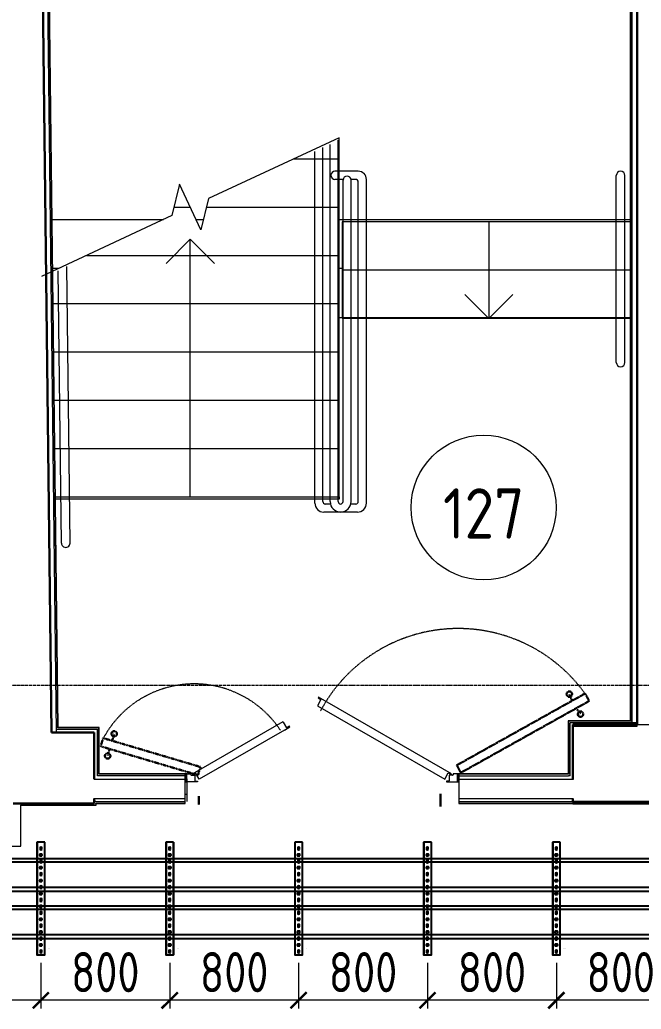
# Model space of a CAD drawing. Header units: millimetres. Extents: x -42533 to 645315, y 3457 to 82611.
# Drawn here: x 68659 to 72518, y 43407 to 49555 of the extents above; entities that cross this region are included whole.
import ezdxf
from ezdxf.enums import TextEntityAlignment as Align

# ---------------------------------------------------------------- set-up
doc = ezdxf.new("R2018")
doc.units = ezdxf.units.MM
doc.linetypes.add('ADSK_Линия сетки', pattern=[25, 20, -2.5, 0, -2.5])
doc.linetypes.add('ADSK_Штриховая_ш3 п1_5', pattern=[4.5, 3, -1.5])
for name, color, linetype in [('00_00_потолок_Панели из стали', 7, 'Continuous'), ('ЭОМ_Лотки авар.', 1, 'Continuous'), ('ЭОМ_Лотки рабочие', 5, 'Continuous')]:
    doc.layers.add(name, color=color, linetype=linetype)
for name, color, linetype, lineweight in [('Аннотация', 7, 'Continuous', 18), ('Двери', 7, 'Continuous', 9), ('Лестницы', 7, 'Continuous', 9), ('Оси', 253, 'Continuous', 9), ('Перекрытие', 7, 'Continuous', 18), ('Стены несущие', 7, 'Continuous', 30), ('Стены отделка', 7, 'Continuous', 30), ('Стены перегородки', 7, 'Continuous', 30), ('Стены штриховка', 7, 'Continuous', 9), ('Стрелки вверх', 7, 'Continuous', 18), ('ШТРИХОВКА', 252, 'Continuous', 15)]:
    doc.layers.add(name, color=color, linetype=linetype, lineweight=lineweight)
doc.layers.add('Линии', color=7, linetype='Continuous', lineweight=9, true_color=0x00a600)
doc.styles.add('GOST Common', font='GOST_Common.ttf', dxfattribs={"width": 0.9, "height": 350})
doc.styles.get("Standard").update_dxf_attribs({"font": 'arial.ttf'})
doc.styles.add('М2', font='isocpeur.ttf', dxfattribs={"width": 0.8})
doc.dimstyles.new('М2-100', dxfattribs={"dimtxt": 250, "dimasz": 100, "dimexe": 50, "dimexo": 50, "dimgap": 50, "dimtad": 1, "dimdec": 0, "dimzin": 1, "dimtxsty": 'М2', "dimblk": 'ARCHTICK', "dimcen": 2.5, "dimdle": 50, "dimclre": 256, "dimclrt": 256, "dimadec": 0, "dimazin": 0, "dimtfac": 1, "dimtdec": 0, "dimtix": 1, "dimtmove": 1, "dimatfit": 3, "dimldrblk": 'NONE', "dimfxl": 1, "dimtolj": 1, "dimlwd": 9, "dimlwe": 9, "dimarcsym": 1})

# ---------------------------------------------------------------- blocks, each defined once
blk = doc.blocks.new('1 этаж')
at = {"layer": 'Двери', "color": 8}
for p, q in [((44337.916, 13045.167), (44315.416, 13006.196)), ((44322.846, 13059.064), (44320.596, 13055.167)), ((44320.596, 13055.167), (44337.916, 13045.167)), ((45148.168, 12582.564), (44322.846, 13059.064)), ((44315.416, 13006.196), (45106.097, 12549.696)), ((43540.168, 12582.564), (44103.085, 12907.564)), ((44110.514, 12854.696), (43582.239, 12549.696)), ((44103.085, 12907.564), (44105.335, 12903.667)), ((44125.335, 12869.026), (44105.335, 12903.667)), ((44110.514, 12854.696), (44145.155, 12874.696)), ((44142.655, 12879.026), (44125.335, 12869.026)), ((44145.155, 12874.696), (44142.655, 12879.026)), ((43494.168, 12532.564), (43494.168, 12582.564)), ((43494.168, 12582.564), (43530.339, 12582.564)), ((43504.168, 12582.564), (43494.168, 12582.564)), ((43494.168, 12582.564), (43494.168, 12532.564)), ((43504.168, 12532.564), (43504.168, 12582.564)), ((43530.339, 12582.564), (43530.339, 12577.115)), ((43532.862, 12574.592), (43554.168, 12574.592)), ((43542.418, 12578.667), (43540.168, 12582.564)), ((43559.739, 12588.667), (43542.418, 12578.667)), ((43554.168, 12574.592), (43554.168, 12539.065)), ((43582.239, 12549.696), (43559.739, 12588.667)), ((45106.097, 12549.696), (45128.597, 12588.667)), ((45128.597, 12588.667), (45145.918, 12578.667)), ((45134.168, 12574.592), (45134.168, 12539.065)), ((45155.474, 12574.592), (45134.168, 12574.592)), ((45145.918, 12578.667), (45148.168, 12582.564)), ((45157.997, 12582.564), (45157.997, 12577.115)), ((45194.168, 12582.564), (45157.997, 12582.564)), ((45194.168, 12582.564), (45184.168, 12582.564)), ((45184.168, 12582.564), (45184.168, 12532.564)), ((45194.168, 12532.564), (45194.168, 12582.564)), ((45194.168, 12532.564), (45194.168, 12582.564)), ((43570.339, 12532.564), (43494.168, 12532.564)), ((43494.168, 12532.564), (43504.168, 12532.564)), ((43556.669, 12536.564), (43570.339, 12536.564)), ((43570.339, 12536.564), (43570.339, 12532.564)), ((45117.997, 12536.564), (45117.997, 12532.564)), ((45131.667, 12536.564), (45117.997, 12536.564)), ((45117.997, 12532.564), (45194.168, 12532.564)), ((45184.168, 12532.564), (45194.168, 12532.564))]:
    blk.add_line(p, q, dxfattribs=at)
for centre, radius, start, end in [((43532.862, 12577.115), 2.523, 180, 270), ((45155.474, 12577.115), 2.523, 270, 0), ((43556.669, 12539.065), 2.501, 180, 270), ((45131.667, 12539.065), 2.501, 270, 0)]:
    blk.add_arc(centre, radius, start, end, dxfattribs=at)
at = {"layer": 'Лестницы', "color": 8}
for p, q in [((44449.777, 16535.435), (43639.277, 16157.492)), ((44449.777, 16404.665), (44449.777, 16535.435)), ((44169.341, 16404.665), (44449.777, 16404.665)), ((44169.341, 16404.665), (44449.777, 16404.665)), ((44449.777, 16104.665), (44449.777, 16404.665)), ((43459.955, 16246.276), (43412.7, 16051.838)), ((43592.023, 15963.055), (43459.955, 16246.276)), ((43639.277, 16157.492), (43592.023, 15963.055)), ((43412.7, 16051.838), (42602.201, 15673.896)), ((43425.539, 16104.665), (43525.989, 16104.665)), ((43425.539, 16104.665), (43525.989, 16104.665)), ((43626.438, 16104.665), (44449.777, 16104.665)), ((43626.438, 16104.665), (44449.777, 16104.665)), ((44449.777, 15804.665), (44449.777, 16104.665)), ((46258.389, 16012.225), (44469.777, 16012.225)), ((44469.777, 16012.225), (44469.777, 15712.225)), ((46258.389, 16012.225), (44469.777, 16012.225)), ((42882.637, 15804.665), (44449.777, 15804.665)), ((42882.637, 15804.665), (44449.777, 15804.665)), ((44449.777, 15504.665), (44449.777, 15804.665)), ((44469.777, 15712.225), (44469.777, 15417.225)), ((46258.389, 15712.225), (44469.777, 15712.225)), ((46258.389, 15712.225), (44469.777, 15712.225)), ((42674.758, 15504.665), (44449.777, 15504.665)), ((42674.758, 15504.665), (44449.777, 15504.665)), ((44449.777, 15204.665), (44449.777, 15504.665)), ((46258.389, 15412.225), (44469.777, 15412.225)), ((42678.339, 15204.665), (44449.777, 15204.665)), ((42678.339, 15204.665), (44449.777, 15204.665)), ((44449.777, 14904.665), (44449.777, 15204.665)), ((42681.92, 14904.665), (44449.777, 14904.665)), ((42681.92, 14904.665), (44449.777, 14904.665)), ((44449.777, 14604.665), (44449.777, 14904.665)), ((42685.501, 14604.665), (44449.777, 14604.665)), ((42685.501, 14604.665), (44449.777, 14604.665)), ((44449.777, 14304.665), (44449.777, 14604.665)), ((42689.083, 14304.665), (44449.777, 14304.665)), ((42689.083, 14304.665), (44449.777, 14304.665))]:
    blk.add_line(p, q, dxfattribs=at)
at = {"layer": 'Линии', "color": 8, "lineweight": 18}
for p, q in [((44394.777, 14274.665), (44394.777, 16494.665)), ((44444.777, 14274.665), (44444.777, 16519.665)), ((44474.777, 14274.665), (44474.777, 16272.225)), ((44524.777, 14274.665), (44524.777, 16272.225))]:
    blk.add_line(p, q, dxfattribs=at)
at = {"layer": 'Линии', "color": 8}
for p, q in [((44299.777, 14264.665), (44299.777, 16449.665)), ((44349.777, 14274.665), (44349.777, 16474.665)), ((44569.777, 16327.225), (44424.777, 16327.225)), ((46171.8, 15139.019), (46171.8, 16300.43)), ((46225.389, 15139.019), (46225.389, 16300.43)), ((44475.282, 16277.225), (44424.777, 16277.225)), ((44549.777, 16277.225), (44524.272, 16277.225)), ((44569.777, 14274.665), (44569.777, 16258.912)), ((44619.777, 14264.665), (44619.777, 16277.225)), ((42726.191, 14016.14), (42705.976, 15709.552)), ((42779.777, 14016.78), (42759.264, 15735.19)), ((44564.777, 14209.665), (44354.777, 14209.665)), ((44396.531, 14259.665), (44364.777, 14259.665)), ((44554.777, 14259.665), (44523.022, 14259.665))]:
    blk.add_line(p, q, dxfattribs=at)
at = {"layer": 'Линии', "color": 8, "linetype": 'ADSK_Штриховая_ш3 п1_5', "lineweight": 30}
for p, q in [((45181.02, 12636.393), (45977.319, 13081.71)), ((46003.822, 13035.807), (45206.889, 12590.135)), ((45897.524, 13036.511), (45880.197, 13078.042)), ((45977.319, 13081.71), (46003.822, 13035.807)), ((45923.148, 12990.691), (45949.461, 12954.186)), ((42985.062, 12804.944), (42970, 12754.129)), ((43589.837, 12625.675), (42985.062, 12804.944)), ((43041.069, 12788.342), (43053.858, 12831.486)), ((42970, 12754.129), (43574.078, 12575.067)), ((43026.007, 12737.527), (43013.218, 12694.383)), ((43574.078, 12575.067), (43589.837, 12625.675)), ((45206.889, 12590.135), (45181.02, 12636.393)), ((43579.264, 12445.073), (43579.264, 12389.558)), ((45079.264, 12459.558), (45079.264, 12379.558))]:
    blk.add_line(p, q, dxfattribs=at)
at = {"layer": 'Линии', "color": 8}
blk.add_circle((45347.868, 14237.901), 450, dxfattribs=at)
at = {"layer": 'Линии', "color": 8, "linetype": 'ADSK_Штриховая_ш3 п1_5', "lineweight": 30}
for centre in [(45880.197, 13078.042), (45949.461, 12954.186), (43053.858, 12831.486), (43013.218, 12694.383)]:
    blk.add_circle(centre, 17, dxfattribs=at)
at = {"layer": 'Линии', "color": 8}
for centre, radius, start, end in [((44424.777, 16302.225), 25, 90, 270), ((44499.777, 16272.225), 25, 0, 180), ((44569.777, 16277.225), 50, 0, 90), ((46198.595, 16300.43), 26.795, 0, 180), ((44549.777, 16257.225), 20, 0, 90), ((46198.595, 15139.019), 26.795, 180, 0), ((44354.777, 14264.665), 55, 180, 270), ((44364.777, 14274.665), 15, 180, 270), ((44459.777, 14274.665), 65, 180, 0), ((44459.777, 14274.665), 15, 180, 0), ((44554.777, 14274.665), 15, 270, 0), ((44564.777, 14264.665), 55, 270, 0), ((42752.984, 14016.46), 26.795, 180.6839211, 0.6839211)]:
    blk.add_arc(centre, radius, start, end, dxfattribs=at)
at = {"layer": 'Линии', "color": 8, "linetype": 'ADSK_Штриховая_ш3 п1_5'}
for centre, radius, start, end in [((45189.554, 12515.503), 970.087, 35.7071027, 151.7167663), ((43550.929, 12500.698), 640.942, 33.3809872, 151.706314)]:
    blk.add_arc(centre, radius, start, end, dxfattribs=at)
at = {"layer": 'Оси', "color": 8, "linetype": 'ADSK_Линия сетки'}
blk.add_line((-9557.528, 13133.902), (56672.201, 13133.902), dxfattribs=at)
at = {"layer": 'Перекрытие', "color": 8}
for p, q in [((42668.52, 16027.225), (43359.917, 16027.225)), ((43562.1, 16027.225), (43607.618, 16027.225)), ((44449.777, 16027.225), (46258.389, 16027.225)), ((42672.127, 15725.039), (42711.878, 15725.039)), ((44449.777, 15725.039), (44469.777, 15725.039)), ((46258.389, 15417.225), (44449.777, 15417.225)), ((44449.777, 14289.665), (42689.262, 14289.665)), ((44449.777, 14304.665), (44449.777, 14289.665)), ((43504.168, 12550.838), (43505.701, 12550.838)), ((43505.701, 12550.838), (43505.701, 12410.564)), ((43505.701, 12455.061), (43494.168, 12455.061))]:
    blk.add_line(p, q, dxfattribs=at)
at = {"layer": 'Стены несущие', "color": 8}
for p, q in [((42664.569, 12839.558), (42575.151, 20330.22)), ((46300.389, 20331.63), (46300.389, 12888.573)), ((46300.389, 12888.573), (45902.201, 12888.573)), ((45902.201, 12888.573), (45902.201, 12550.564)), ((42929.264, 12839.558), (42664.569, 12839.558)), ((42929.264, 12550.564), (42929.264, 12839.558)), ((42929.264, 12430.564), (42929.264, 12399.558)), ((45902.201, 12430.564), (45902.201, 12408.573)), ((42426.286, 12399.558), (42929.264, 12399.558)), ((45902.201, 12408.573), (47102.201, 12408.573))]:
    blk.add_line(p, q, dxfattribs=at)
at = {"layer": 'Стены отделка', "color": 8, "lineweight": 9}
for p, q in [((42605.392, 20310.22), (42694.571, 12839.558)), ((42706.19, 12871.558), (42617.536, 20298.22)), ((46270.389, 12899.963), (46270.389, 20180.72)), ((46258.389, 20128.72), (46258.389, 12911.963)), ((42656.736, 16009.081), (42668.735, 16009.224)), ((42692.714, 14000.483), (42680.714, 14000.339)), ((46258.389, 12911.963), (45875.168, 12911.963)), ((42694.332, 12859.558), (42949.264, 12859.558)), ((42959.264, 12871.558), (42706.19, 12871.558)), ((42949.264, 12570.564), (42949.264, 12859.558)), ((42961.264, 12582.564), (42961.264, 12869.558)), ((45873.168, 12909.963), (45873.168, 12582.564)), ((46302.004, 12899.963), (45885.168, 12899.963)), ((45885.168, 12570.564), (45885.168, 12899.963)), ((45905.168, 12550.564), (45905.168, 12879.963)), ((45905.168, 12879.963), (46302.004, 12879.963)), ((46302.004, 12879.963), (46302.004, 12899.963)), ((43494.168, 12582.564), (42961.264, 12582.564)), ((43494.168, 12550.564), (43494.168, 12582.564)), ((45194.168, 12582.564), (45194.168, 12550.564)), ((45873.168, 12582.564), (45194.168, 12582.564)), ((45885.168, 12570.564), (45875.168, 12570.564)), ((43494.168, 12398.564), (43494.168, 12430.564)), ((45194.168, 12430.564), (45194.168, 12398.564)), ((42473.286, 12132.856), (42473.286, 12387.558)), ((42473.286, 12387.558), (42941.264, 12387.558)), ((42939.264, 12410.564), (42929.264, 12410.564)), ((42941.264, 12398.564), (43494.168, 12398.564)), ((42941.264, 12387.558), (42941.264, 12398.564)), ((45194.168, 12398.564), (45902.201, 12398.564)), ((45885.168, 12410.564), (45902.201, 12410.564)), ((45902.201, 12408.573), (45902.201, 12396.573)), ((45902.201, 12396.573), (47114.201, 12396.573)), ((42011.286, 12132.856), (42473.286, 12132.856))]:
    blk.add_line(p, q, dxfattribs=at)
at = {"layer": 'Стены перегородки', "color": 8, "lineweight": 18}
for p, q in [((42929.264, 12550.564), (43494.168, 12550.564)), ((43494.168, 12430.564), (43494.168, 12550.564)), ((45194.168, 12550.564), (45194.168, 12430.564)), ((45194.168, 12550.564), (45905.168, 12550.564)), ((42929.264, 12430.564), (43494.168, 12430.564)), ((45194.168, 12430.564), (45902.201, 12430.564))]:
    blk.add_line(p, q, dxfattribs=at)
at = {"layer": 'Стены штриховка', "color": 8}
for p, q in [((42704.214, 12869.558), (42615.512, 20300.22)), ((46260.389, 20128.72), (46260.389, 12911.963)), ((45875.168, 12911.963), (45873.168, 12911.963)), ((45873.168, 12911.963), (45873.168, 12909.963)), ((45875.168, 12911.963), (45875.168, 12580.564)), ((46260.389, 12911.963), (46270.389, 12911.963)), ((42961.264, 12869.558), (42704.214, 12869.558)), ((42959.264, 12580.564), (42959.264, 12871.558)), ((42961.264, 12871.558), (42959.264, 12871.558)), ((42961.264, 12869.558), (42961.264, 12871.558)), ((46270.389, 12909.963), (45873.168, 12909.963)), ((46300.389, 12888.573), (46680.389, 12888.573)), ((43494.168, 12570.564), (42949.264, 12570.564)), ((43494.168, 12580.564), (42959.264, 12580.564)), ((45875.168, 12580.564), (45194.168, 12580.564)), ((45194.168, 12570.564), (45875.168, 12570.564)), ((42473.286, 12399.558), (42473.286, 12387.558)), ((42473.286, 12389.558), (42941.264, 12389.558)), ((42939.264, 12410.564), (43494.168, 12410.564)), ((42941.264, 12398.564), (42941.264, 12400.564)), ((42941.264, 12400.564), (43494.168, 12400.564)), ((45194.168, 12410.564), (45885.168, 12410.564)), ((45194.168, 12400.564), (45902.201, 12400.564)), ((45902.201, 12398.573), (47112.201, 12398.573))]:
    blk.add_line(p, q, dxfattribs=at)
at = {"layer": 'Стрелки вверх', "color": 8}
for p, q in [((45380.083, 16012.225), (45380.083, 15712.225)), ((43525.989, 15904.665), (43375.989, 15754.665)), ((43525.989, 15804.665), (43525.989, 15904.665)), ((43525.989, 15904.665), (43675.989, 15754.665)), ((43525.989, 15504.665), (43525.989, 15804.665)), ((45380.083, 15712.225), (45380.083, 15417.225)), ((45380.083, 15412.225), (45230.083, 15562.225)), ((45380.083, 15412.225), (45530.083, 15562.225)), ((43525.989, 15204.665), (43525.989, 15504.665)), ((43525.989, 14904.665), (43525.989, 15204.665)), ((43525.989, 14604.665), (43525.989, 14904.665)), ((43525.989, 14304.665), (43525.989, 14604.665))]:
    blk.add_line(p, q, dxfattribs=at)
at = {"layer": 'Аннотация', "color": 8, "lineweight": 9, "insert": (45347.868, 14200.952), "char_height": 312.5, "width": 520.21112, "attachment_point": 5, "line_spacing_factor": 1.022766, "style": 'GOST Common'}
blk.add_mtext('127', dxfattribs=at)
blk = doc.blocks.new('*U37')
at = {"color": 0, "linetype": 'Continuous', "lineweight": 25}
for p, q in [((-78.8, -46976.1), (-78.8, 0)), ((78.8, -46976.1), (78.8, 0))]:
    blk.add_line(p, q, dxfattribs=at)
blk.add_lwpolyline([(100.8, -46976.1), (100.8, 0), (-100.8, 0), (-100.8, -46976.1)], close=True, dxfattribs=at)
at = {"color": 0, "flags": 9}
for tag, p in [('АРТИКУЛ', (-59.7, -11.8)), ('НАИМЕНОВАНИЕ', (-59.1, -7)), ('ПРИМЕЧАНИЕ', (-58.8, -17.3))]:
    blk.add_attdef(tag, text='', height=2.5, dxfattribs=at).set_placement(p, align=Align.TOP_LEFT)
at = {"color": 0, "lineweight": 30, "flags": 104}
for tag, p in [('ВЫСОТА', (-59.6, -20.9)), ('ДЛИНА', (-59.5, -36.1)), ('ТОЛЩИНА', (-59, -31)), ('ШИРИНА', (-58.9, -25.1))]:
    blk.add_attdef(tag, text='', height=2.5, dxfattribs=at).set_placement(p, align=Align.TOP_LEFT)
blk = doc.blocks.new('*U39')
at = {"color": 0, "linetype": 'Continuous', "lineweight": 25}
for p, q in [((-78.8, -46398.7), (-78.8, 0)), ((78.8, -46398.7), (78.8, 0))]:
    blk.add_line(p, q, dxfattribs=at)
blk.add_lwpolyline([(100.8, -46398.7), (100.8, 0), (-100.8, 0), (-100.8, -46398.7)], close=True, dxfattribs=at)
at = {"color": 0, "flags": 9}
for tag, p in [('АРТИКУЛ', (-59.7, -11.8)), ('НАИМЕНОВАНИЕ', (-59.1, -7)), ('ПРИМЕЧАНИЕ', (-58.8, -17.3))]:
    blk.add_attdef(tag, text='', height=2.5, dxfattribs=at).set_placement(p, align=Align.TOP_LEFT)
at = {"color": 0, "lineweight": 30, "flags": 104}
for tag, p in [('ВЫСОТА', (-59.6, -20.9)), ('ДЛИНА', (-59.5, -36.1)), ('ТОЛЩИНА', (-59, -31)), ('ШИРИНА', (-58.9, -25.1))]:
    blk.add_attdef(tag, text='', height=2.5, dxfattribs=at).set_placement(p, align=Align.TOP_LEFT)
blk = doc.blocks.new('*U45')
at = {"color": 0, "linetype": 'ByBlock', "lineweight": -2}
for points in [[(24, -700), (24, 0), (-24, 0), (-24, -700)], [(-22.5, -700), (-22.5, 0)], [(22.5, -700), (22.5, 0)], [(-24, -700), (24, -700)]]:
    blk.add_lwpolyline(points, dxfattribs=at)
at = {"color": 254, "transparency": 33554483}
blk.add_lwpolyline([(0, 0.7), (0, -2.2)], dxfattribs=at)
at = {"color": 0, "linetype": 'ByBlock', "lineweight": -2}
for points in [[(-6.7, -54.8, 0.345739), (-6.7, -65.2), (6.7, -65.2, 0.345739), (6.7, -54.8)], [(-5.2, -13.3), (-5.2, -26.7, 0.345739), (5.2, -26.7), (5.2, -13.3, 0.345739)], [(-5.2, -93.3), (-5.2, -106.7, 0.345739), (5.2, -106.7), (5.2, -93.3, 0.345739)], [(-6.7, -134.8, 0.345739), (-6.7, -145.2), (6.7, -145.2, 0.345739), (6.7, -134.8)], [(-5.2, -173.3), (-5.2, -186.7, 0.345739), (5.2, -186.7), (5.2, -173.3, 0.345739)], [(-6.7, -214.8, 0.345739), (-6.7, -225.2), (6.7, -225.2, 0.345739), (6.7, -214.8)], [(-6.7, -294.8, 0.345739), (-6.7, -305.2), (6.7, -305.2, 0.345739), (6.7, -294.8)], [(-5.2, -253.3), (-5.2, -266.7, 0.345739), (5.2, -266.7), (5.2, -253.3, 0.345739)], [(-5.2, -333.3), (-5.2, -346.7, 0.345739), (5.2, -346.7), (5.2, -333.3, 0.345739)], [(-6.7, -374.8, 0.345739), (-6.7, -385.2), (6.7, -385.2, 0.345739), (6.7, -374.8)], [(-5.2, -413.3), (-5.2, -426.7, 0.345739), (5.2, -426.7), (5.2, -413.3, 0.345739)], [(-6.7, -454.8, 0.345739), (-6.7, -465.2), (6.7, -465.2, 0.345739), (6.7, -454.8)], [(-5.2, -493.3), (-5.2, -506.7, 0.345739), (5.2, -506.7), (5.2, -493.3, 0.345739)], [(-6.7, -534.8, 0.345739), (-6.7, -545.2), (6.7, -545.2, 0.345739), (6.7, -534.8)], [(-6.7, -614.8, 0.345739), (-6.7, -625.2), (6.7, -625.2, 0.345739), (6.7, -614.8)], [(-5.2, -573.3), (-5.2, -586.7, 0.345739), (5.2, -586.7), (5.2, -573.3, 0.345739)], [(-5.2, -653.3), (-5.2, -666.7, 0.345739), (5.2, -666.7), (5.2, -653.3, 0.345739)]]:
    blk.add_lwpolyline(points, format="xyb", close=True, dxfattribs=at)
at = {"flags": 9}
for tag, p in [('АРТИКУЛ', (-58.9, -24.5)), ('ПРИМЕЧАНИЕ', (-58.3, -30.8)), ('НАИМЕНОВАНИЕ', (-58.2, -19.4))]:
    blk.add_attdef(tag, p, '', height=2.5, dxfattribs=at)
at = {"lineweight": 30, "flags": 104}
blk.add_attdef('ДЛИНА', text='', height=2.5, dxfattribs=at).set_placement((-57.7, -34.6), align=Align.TOP_LEFT)
blk = doc.blocks.new('_ArchTick')
at = {"color": 0, "linetype": 'ByBlock', "lineweight": 70, "const_width": 0.15}
blk.add_lwpolyline([(-0.5, -0.5), (0.5, 0.5)], dxfattribs=at)
blk = doc.blocks.new('*D675')
at = {"layer": '00_00_потолок_Панели из стали', "lineweight": 9, "transparency": 16777216}
for p, q in [((67989.8, 43695.7), (67989.8, 43412.2)), ((68790.1, 43695), (68790.1, 43412.2))]:
    blk.add_line(p, q, dxfattribs=at)
at = {"layer": '00_00_потолок_Панели из стали', "color": 0, "lineweight": 9, "transparency": 16777216}
blk.add_line((68840.1, 43462.2), (67939.8, 43462.2), dxfattribs=at)
at = {"layer": 'Defpoints', "color": 0, "transparency": 16777216}
for p in [(67989.8, 43745.7), (68790.1, 43745), (67989.8, 43462.2)]:
    blk.add_point(p, dxfattribs=at)
at = {"layer": '00_00_потолок_Панели из стали', "color": 0, "lineweight": 9, "transparency": 16777216, "xscale": 100, "yscale": 100, "zscale": 100, "rotation": 180}
blk.add_blockref('_ArchTick', (67989.8, 43462.2), dxfattribs=at)
at = {"layer": '00_00_потолок_Панели из стали', "color": 0, "lineweight": 9, "transparency": 16777216, "xscale": 100, "yscale": 100, "zscale": 100}
blk.add_blockref('_ArchTick', (68790.1, 43462.2), dxfattribs=at)
at = {"layer": '00_00_потолок_Панели из стали', "transparency": 16777216, "insert": (68390, 43637.2), "char_height": 250, "attachment_point": 5, "style": 'М2'}
blk.add_mtext('\\A1;800', dxfattribs=at)
blk = doc.blocks.new('_None')
blk = doc.blocks.new('*D676')
at = {"layer": '00_00_потолок_Панели из стали', "lineweight": 9, "transparency": 16777216}
for p, q in [((68790.1, 43695.7), (68790.1, 43412.2)), ((69590.3, 43695), (69590.3, 43412.2))]:
    blk.add_line(p, q, dxfattribs=at)
at = {"layer": '00_00_потолок_Панели из стали', "color": 0, "lineweight": 9, "transparency": 16777216}
blk.add_line((69640.3, 43462.2), (68740.1, 43462.2), dxfattribs=at)
at = {"layer": 'Defpoints', "color": 0, "transparency": 16777216}
for p in [(68790.1, 43745.7), (69590.3, 43745), (68790.1, 43462.2)]:
    blk.add_point(p, dxfattribs=at)
at = {"layer": '00_00_потолок_Панели из стали', "color": 0, "lineweight": 9, "transparency": 16777216, "xscale": 100, "yscale": 100, "zscale": 100, "rotation": 180}
blk.add_blockref('_ArchTick', (68790.1, 43462.2), dxfattribs=at)
at = {"layer": '00_00_потолок_Панели из стали', "color": 0, "lineweight": 9, "transparency": 16777216, "xscale": 100, "yscale": 100, "zscale": 100}
blk.add_blockref('_ArchTick', (69590.3, 43462.2), dxfattribs=at)
at = {"layer": '00_00_потолок_Панели из стали', "transparency": 16777216, "insert": (69190.2, 43637.2), "char_height": 250, "attachment_point": 5, "style": 'М2'}
blk.add_mtext('\\A1;800', dxfattribs=at)
blk = doc.blocks.new('*D677')
at = {"layer": '00_00_потолок_Панели из стали', "lineweight": 9, "transparency": 16777216}
for p, q in [((69590.3, 43695.7), (69590.3, 43412.2)), ((70390.5, 43695), (70390.5, 43412.2))]:
    blk.add_line(p, q, dxfattribs=at)
at = {"layer": '00_00_потолок_Панели из стали', "color": 0, "lineweight": 9, "transparency": 16777216}
blk.add_line((70440.5, 43462.2), (69540.3, 43462.2), dxfattribs=at)
at = {"layer": 'Defpoints', "color": 0, "transparency": 16777216}
for p in [(69590.3, 43745.7), (70390.5, 43745), (69590.3, 43462.2)]:
    blk.add_point(p, dxfattribs=at)
at = {"layer": '00_00_потолок_Панели из стали', "color": 0, "lineweight": 9, "transparency": 16777216, "xscale": 100, "yscale": 100, "zscale": 100, "rotation": 180}
blk.add_blockref('_ArchTick', (69590.3, 43462.2), dxfattribs=at)
at = {"layer": '00_00_потолок_Панели из стали', "color": 0, "lineweight": 9, "transparency": 16777216, "xscale": 100, "yscale": 100, "zscale": 100}
blk.add_blockref('_ArchTick', (70390.5, 43462.2), dxfattribs=at)
at = {"layer": '00_00_потолок_Панели из стали', "transparency": 16777216, "insert": (69990.4, 43637.2), "char_height": 250, "attachment_point": 5, "style": 'М2'}
blk.add_mtext('\\A1;800', dxfattribs=at)
blk = doc.blocks.new('*D678')
at = {"layer": '00_00_потолок_Панели из стали', "lineweight": 9, "transparency": 16777216}
for p, q in [((70390.5, 43695.7), (70390.5, 43412.2)), ((71190.7, 43695), (71190.7, 43412.2))]:
    blk.add_line(p, q, dxfattribs=at)
at = {"layer": '00_00_потолок_Панели из стали', "color": 0, "lineweight": 9, "transparency": 16777216}
blk.add_line((71240.7, 43462.2), (70340.5, 43462.2), dxfattribs=at)
at = {"layer": 'Defpoints', "color": 0, "transparency": 16777216}
for p in [(70390.5, 43745.7), (71190.7, 43745), (70390.5, 43462.2)]:
    blk.add_point(p, dxfattribs=at)
at = {"layer": '00_00_потолок_Панели из стали', "color": 0, "lineweight": 9, "transparency": 16777216, "xscale": 100, "yscale": 100, "zscale": 100, "rotation": 180}
blk.add_blockref('_ArchTick', (70390.5, 43462.2), dxfattribs=at)
at = {"layer": '00_00_потолок_Панели из стали', "color": 0, "lineweight": 9, "transparency": 16777216, "xscale": 100, "yscale": 100, "zscale": 100}
blk.add_blockref('_ArchTick', (71190.7, 43462.2), dxfattribs=at)
at = {"layer": '00_00_потолок_Панели из стали', "transparency": 16777216, "insert": (70790.6, 43637.2), "char_height": 250, "attachment_point": 5, "style": 'М2'}
blk.add_mtext('\\A1;800', dxfattribs=at)
blk = doc.blocks.new('*D679')
at = {"layer": '00_00_потолок_Панели из стали', "lineweight": 9, "transparency": 16777216}
for p, q in [((71190.7, 43695.7), (71190.7, 43412.2)), ((71990.9, 43695), (71990.9, 43412.2))]:
    blk.add_line(p, q, dxfattribs=at)
at = {"layer": '00_00_потолок_Панели из стали', "color": 0, "lineweight": 9, "transparency": 16777216}
blk.add_line((72040.9, 43462.2), (71140.7, 43462.2), dxfattribs=at)
at = {"layer": 'Defpoints', "color": 0, "transparency": 16777216}
for p in [(71190.7, 43745.7), (71990.9, 43745), (71190.7, 43462.2)]:
    blk.add_point(p, dxfattribs=at)
at = {"layer": '00_00_потолок_Панели из стали', "color": 0, "lineweight": 9, "transparency": 16777216, "xscale": 100, "yscale": 100, "zscale": 100, "rotation": 180}
blk.add_blockref('_ArchTick', (71190.7, 43462.2), dxfattribs=at)
at = {"layer": '00_00_потолок_Панели из стали', "color": 0, "lineweight": 9, "transparency": 16777216, "xscale": 100, "yscale": 100, "zscale": 100}
blk.add_blockref('_ArchTick', (71990.9, 43462.2), dxfattribs=at)
at = {"layer": '00_00_потолок_Панели из стали', "transparency": 16777216, "insert": (71590.8, 43637.2), "char_height": 250, "attachment_point": 5, "style": 'М2'}
blk.add_mtext('\\A1;800', dxfattribs=at)
blk = doc.blocks.new('*D688')
at = {"layer": '00_00_потолок_Панели из стали', "lineweight": 9, "transparency": 16777216}
for p, q in [((71990.9, 43695.7), (71990.9, 43412.2)), ((72791.1, 43695), (72791.1, 43412.2))]:
    blk.add_line(p, q, dxfattribs=at)
at = {"layer": '00_00_потолок_Панели из стали', "color": 0, "lineweight": 9, "transparency": 16777216}
blk.add_line((72841.1, 43462.2), (71940.9, 43462.2), dxfattribs=at)
at = {"layer": 'Defpoints', "color": 0, "transparency": 16777216}
for p in [(71990.9, 43745.7), (72791.1, 43745), (71990.9, 43462.2)]:
    blk.add_point(p, dxfattribs=at)
at = {"layer": '00_00_потолок_Панели из стали', "color": 0, "lineweight": 9, "transparency": 16777216, "xscale": 100, "yscale": 100, "zscale": 100, "rotation": 180}
blk.add_blockref('_ArchTick', (71990.9, 43462.2), dxfattribs=at)
at = {"layer": '00_00_потолок_Панели из стали', "color": 0, "lineweight": 9, "transparency": 16777216, "xscale": 100, "yscale": 100, "zscale": 100}
blk.add_blockref('_ArchTick', (72791.1, 43462.2), dxfattribs=at)
at = {"layer": '00_00_потолок_Панели из стали', "transparency": 16777216, "insert": (72391, 43637.2), "char_height": 250, "attachment_point": 5, "style": 'М2'}
blk.add_mtext('\\A1;800', dxfattribs=at)

msp = doc.modelspace()

# ---------------------------------------------------------------- block references
at = {"layer": 'ШТРИХОВКА'}
msp.add_blockref('1 этаж', (26191.6, 32286.7), dxfattribs=at)
at = {"layer": 'ЭОМ_Лотки авар.', "color": 1, "rotation": 90}
msp.add_blockref('*U39', (27902.4, 44241.6), dxfattribs=at)
at = {"layer": 'ЭОМ_Лотки рабочие'}
ref = msp.add_blockref('*U45', (68790.1, 43745.7), dxfattribs=dict(at, rotation=180))
lines = msp.add_mtext('700 мм', dxfattribs={"layer": '0', "insert": (68847.8, 43780.3), "char_height": 2.5, "attachment_point": 1, "rotation": 180})
ref.add_attrib('ДЛИНА', '', (68847.8, 43780.3)).embed_mtext(lines)
ref = msp.add_blockref('*U45', (69590.3, 43745.7), dxfattribs=dict(at, rotation=180))
lines = msp.add_mtext('700 мм', dxfattribs={"layer": '0', "insert": (69648, 43780.3), "char_height": 2.5, "attachment_point": 1, "rotation": 180})
ref.add_attrib('ДЛИНА', '', (69648, 43780.3)).embed_mtext(lines)
ref = msp.add_blockref('*U45', (70390.5, 43745.7), dxfattribs=dict(at, rotation=180))
lines = msp.add_mtext('700 мм', dxfattribs={"layer": '0', "insert": (70448.2, 43780.3), "char_height": 2.5, "attachment_point": 1, "rotation": 180})
ref.add_attrib('ДЛИНА', '', (70448.2, 43780.3)).embed_mtext(lines)
ref = msp.add_blockref('*U45', (71190.7, 43745.7), dxfattribs=dict(at, rotation=180))
lines = msp.add_mtext('700 мм', dxfattribs={"layer": '0', "insert": (71248.4, 43780.3), "char_height": 2.5, "attachment_point": 1, "rotation": 180})
ref.add_attrib('ДЛИНА', '', (71248.4, 43780.3)).embed_mtext(lines)
ref = msp.add_blockref('*U45', (71990.9, 43745.7), dxfattribs=dict(at, rotation=180))
lines = msp.add_mtext('700 мм', dxfattribs={"layer": '0', "insert": (72048.6, 43780.3), "char_height": 2.5, "attachment_point": 1, "rotation": 180})
ref.add_attrib('ДЛИНА', '', (72048.6, 43780.3)).embed_mtext(lines)
at = {"layer": 'ЭОМ_Лотки рабочие', "rotation": 90}
msp.add_blockref('*U37', (27624.6, 43946.9), dxfattribs=at)

# ---------------------------------------------------------------- dimensions: what is measured, and where the dimension line sits
at = {"layer": '00_00_потолок_Панели из стали'}
for base, p1, p2, picture, middle in [((67989.8, 43462.2), (68790.1, 43745), (67989.8, 43745.7), '*D675', (68390, 43637.2)), ((68790.1, 43462.2), (69590.3, 43745), (68790.1, 43745.7), '*D676', (69190.2, 43637.2)), ((69590.3, 43462.2), (70390.5, 43745), (69590.3, 43745.7), '*D677', (69990.4, 43637.2)), ((70390.5, 43462.2), (71190.7, 43745), (70390.5, 43745.7), '*D678', (70790.6, 43637.2)), ((71190.7, 43462.2), (71990.9, 43745), (71190.7, 43745.7), '*D679', (71590.8, 43637.2)), ((71990.9, 43462.2), (72791.1, 43745), (71990.9, 43745.7), '*D688', (72391, 43637.2))]:
    dim = msp.add_linear_dim(base=base, p1=p1, p2=p2, dimstyle='М2-100', dxfattribs=at)
    dim.commit()
    dim.dimension.update_dxf_attribs({"geometry": picture, "text_midpoint": middle})

doc.saveas('drawing.dxf')
